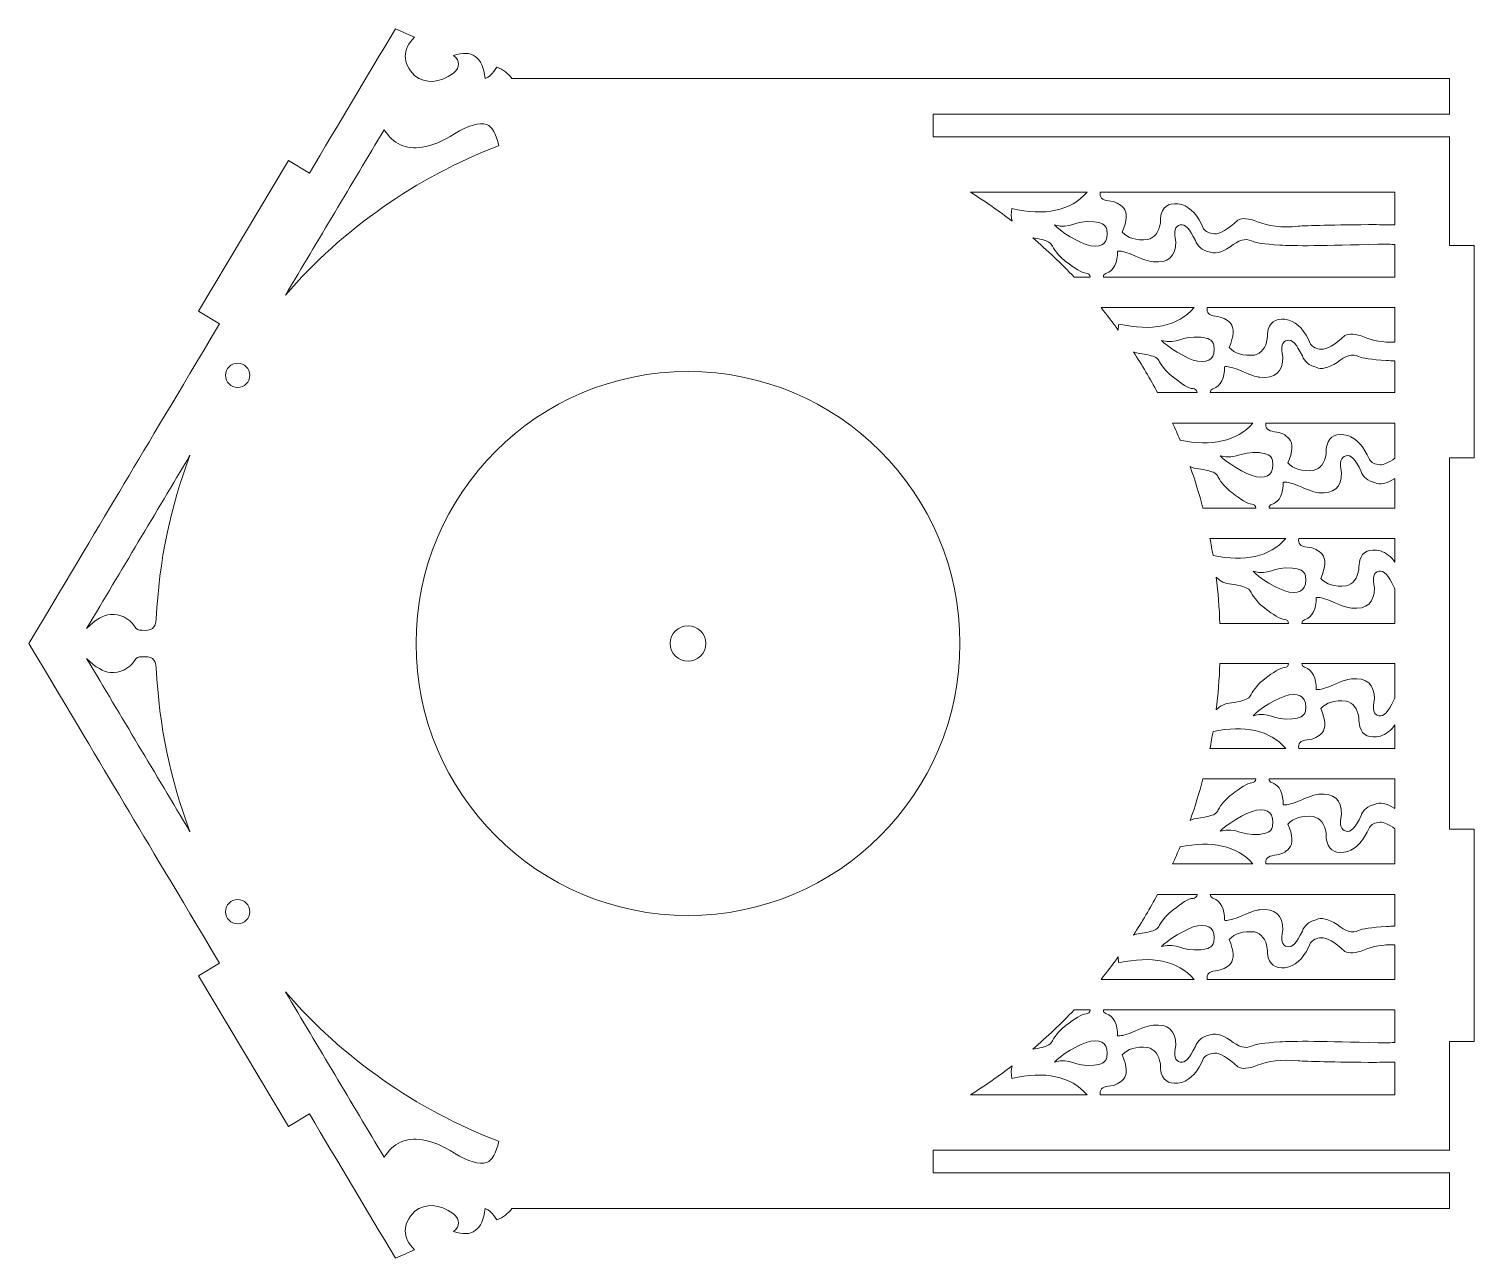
# Model space of a CAD drawing. Header units: inches. Extents: x -28.6 to 20.8, y -14.2 to 28.3.
# Drawn here: x -3.77 to 3.69, y -7.11 to -0.76 of the extents above; entities that cross this region are included whole.
import ezdxf

# ---------------------------------------------------------------- set-up
doc = ezdxf.new("R2010")
doc.units = ezdxf.units.IN
doc.header["$MEASUREMENT"] = 0
doc.layers.add('Layer 1', color=7, linetype='Continuous')

msp = doc.modelspace()

# ---------------------------------------------------------------- linework, layer by layer
at = {"layer": 'Layer 1', "color": 1, "lineweight": 9}
for points in [[(-1.8809, -0.7617), (-2.0288, -1.0098), (-2.1769, -1.2579), (-2.3248, -1.506)], [(-1.2801, -1.0174), (0.335, -1.0174), (1.9501, -1.0174), (3.5652, -1.0174)], [(3.5652, -1.2038), (3.5652, -1.1422), (3.5652, -1.0791), (3.5652, -1.0174)], [(-1.3474, -1.3652), (-1.3601, -1.3031), (-1.3805, -1.2665), (-1.4086, -1.2552)], [(-1.9391, -1.2821), (-2.109, -1.5671), (-2.279, -1.852), (-2.449, -2.1369)], [(3.5652, -1.8809), (3.5652, -1.6937), (3.5652, -1.505), (3.5652, -1.3178)], [(-2.4489, -2.1369), (-2.1538, -1.7961), (-1.7763, -1.5286), (-1.3475, -1.3652)], [(1.0906, -1.6052), (1.0906, -1.6052), (1.6931, -1.6052), (1.6931, -1.6052)], [(1.0907, -1.6053), (1.1648, -1.6518), (1.2365, -1.7018), (1.3057, -1.7549)], [(1.6931, -1.6052), (1.6091, -1.702), (1.4721, -1.7287), (1.3038, -1.6899)], [(1.7601, -1.6052), (1.7601, -1.6052), (3.2829, -1.6052), (3.2829, -1.6052)], [(3.2834, -1.7736), (3.2834, -1.7177), (3.2834, -1.6611), (3.2834, -1.6052)], [(1.3056, -1.7545), (1.3003, -1.735), (1.2994, -1.7132), (1.3038, -1.6899)], [(1.4125, -1.8414), (1.4874, -1.9052), (1.5588, -1.9728), (1.6264, -2.0441)], [(3.2834, -2.0436), (3.2834, -1.987), (3.2834, -1.9331), (3.2834, -1.8755)], [(3.6922, -1.8809), (3.6525, -1.8809), (3.6049, -1.8809), (3.5652, -1.8809)], [(3.6922, -2.9777), (3.6922, -2.6121), (3.6922, -2.2465), (3.6922, -1.8809)], [(1.7083, -2.0441), (1.7083, -2.0441), (1.6263, -2.0441), (1.6263, -2.0441)], [(3.2834, -2.0441), (3.2834, -2.0441), (1.7767, -2.0441), (1.7767, -2.0441)], [(1.7646, -2.2014), (1.7953, -2.2391), (1.825, -2.2776), (1.8537, -2.3169)], [(1.7647, -2.2014), (1.7647, -2.2014), (2.2458, -2.2014), (2.2458, -2.2014)], [(2.2458, -2.2014), (2.1618, -2.2982), (2.0248, -2.325), (1.8565, -2.2862)], [(2.3128, -2.2014), (2.3128, -2.2014), (3.2834, -2.2014), (3.2834, -2.2014)], [(3.2834, -2.38), (3.2834, -2.3202), (3.2834, -2.2612), (3.2834, -2.2014)], [(-2.7893, -2.2846), (-3.2402, -3.0404), (-3.3236, -3.1803), (-3.7745, -3.9361)], [(1.8537, -2.3171), (1.8536, -2.3072), (1.8545, -2.2968), (1.8565, -2.2862)], [(1.9322, -2.4304), (1.9767, -2.4983), (2.0184, -2.5684), (2.0569, -2.6403)], [(3.2834, -2.4766), (3.2661, -2.476), (3.2518, -2.4753), (3.2405, -2.4744)], [(3.2834, -2.6404), (3.2834, -2.5858), (3.2834, -2.5312), (3.2834, -2.4766)], [(2.261, -2.6403), (2.261, -2.6403), (2.0569, -2.6403), (2.0569, -2.6403)], [(3.2834, -2.6404), (3.2834, -2.6404), (2.3294, -2.6403), (2.3294, -2.6403)], [(2.1348, -2.7977), (2.1348, -2.7977), (2.5493, -2.7977), (2.5493, -2.7977)], [(2.1348, -2.7977), (2.1479, -2.8265), (2.1607, -2.8559), (2.1728, -2.8853)], [(2.5493, -2.7977), (2.4674, -2.892), (2.3352, -2.9198), (2.1727, -2.8853)], [(2.6163, -2.7977), (2.6163, -2.7977), (3.2834, -2.7977), (3.2834, -2.7977)], [(3.2834, -2.9791), (3.2834, -2.9185), (3.2834, -2.8581), (3.2834, -2.7977)], [(-2.9422, -2.9638), (-3.1229, -3.2667), (-3.2954, -3.5559), (-3.4761, -3.8588)], [(-3.1163, -3.808), (-3.1027, -3.5121), (-3.0424, -3.2285), (-2.9425, -2.9642)], [(2.2254, -3.0226), (2.2501, -3.0926), (2.272, -3.164), (2.291, -3.2366)], [(3.2834, -3.2366), (3.2834, -3.1855), (3.2834, -3.1345), (3.2834, -3.0834)], [(2.5645, -3.2366), (2.5645, -3.2366), (2.291, -3.2366), (2.291, -3.2366)], [(3.2834, -3.2366), (3.2834, -3.2366), (2.6329, -3.2366), (2.6329, -3.2366)], [(2.3274, -3.394), (2.3274, -3.394), (2.7189, -3.394), (2.7189, -3.394)], [(2.3274, -3.394), (2.3332, -3.423), (2.3385, -3.4522), (2.3434, -3.4816)], [(2.719, -3.394), (2.6373, -3.4881), (2.5054, -3.516), (2.3434, -3.4817)], [(2.7861, -3.394), (2.7861, -3.394), (3.2834, -3.394), (3.2834, -3.394)], [(3.2834, -3.5155), (3.2834, -3.4755), (3.2834, -3.4339), (3.2834, -3.394)], [(2.3597, -3.594), (2.3695, -3.6724), (2.3759, -3.7525), (2.3789, -3.8328)], [(3.2834, -3.8328), (3.2834, -3.7742), (3.2834, -3.7142), (3.2834, -3.6555)], [(2.7341, -3.8328), (2.7341, -3.8328), (2.3789, -3.8328), (2.3789, -3.8328)], [(3.2834, -3.8328), (3.2834, -3.8328), (2.8026, -3.8328), (2.8026, -3.8328)], [(-2.7893, -5.5875), (-3.2402, -4.8318), (-3.3236, -4.6919), (-3.7745, -3.9361)], [(-2.9422, -4.9083), (-3.1229, -4.6054), (-3.2954, -4.3163), (-3.4761, -4.0133)], [(-3.1163, -4.0641), (-3.1027, -4.36), (-3.0424, -4.6436), (-2.9425, -4.9079)], [(2.3597, -4.2782), (2.3695, -4.1997), (2.3759, -4.1196), (2.3789, -4.0393)], [(2.7341, -4.0393), (2.7341, -4.0393), (2.3789, -4.0393), (2.3789, -4.0393)], [(3.2834, -4.0393), (3.2834, -4.0393), (2.8026, -4.0393), (2.8026, -4.0393)], [(3.2834, -4.0393), (3.2834, -4.098), (3.2834, -4.1579), (3.2834, -4.2166)], [(2.3274, -4.4782), (2.3332, -4.4491), (2.3385, -4.4199), (2.3434, -4.3906)], [(2.719, -4.4782), (2.6373, -4.3841), (2.5054, -4.3562), (2.3434, -4.3904)], [(3.2834, -4.3567), (3.2834, -4.3966), (3.2834, -4.4382), (3.2834, -4.4782)], [(2.3274, -4.4782), (2.3274, -4.4782), (2.7189, -4.4782), (2.7189, -4.4782)], [(2.7861, -4.4782), (2.7861, -4.4782), (3.2834, -4.4782), (3.2834, -4.4782)], [(2.2254, -4.8496), (2.2501, -4.7795), (2.272, -4.7081), (2.291, -4.6356)], [(2.5645, -4.6356), (2.5645, -4.6356), (2.291, -4.6356), (2.291, -4.6356)], [(3.2834, -4.6356), (3.2834, -4.6356), (2.6329, -4.6356), (2.6329, -4.6356)], [(3.2834, -4.6356), (3.2834, -4.6866), (3.2834, -4.7376), (3.2834, -4.7887)], [(3.2834, -4.893), (3.2834, -4.9537), (3.2834, -5.014), (3.2834, -5.0744)], [(3.6922, -4.8945), (3.6922, -5.2601), (3.6922, -5.6257), (3.6922, -5.9913)], [(2.1348, -5.0744), (2.1479, -5.0456), (2.1607, -5.0162), (2.1728, -4.9869)], [(2.5493, -5.0744), (2.4674, -4.9801), (2.3352, -4.9523), (2.1727, -4.9869)], [(2.1348, -5.0744), (2.1348, -5.0744), (2.5493, -5.0744), (2.5493, -5.0744)], [(2.6163, -5.0744), (2.6163, -5.0744), (3.2834, -5.0744), (3.2834, -5.0744)], [(1.9322, -5.4417), (1.9767, -5.3738), (2.0184, -5.3037), (2.0569, -5.2318)], [(2.261, -5.2318), (2.261, -5.2318), (2.0569, -5.2318), (2.0569, -5.2318)], [(3.2834, -5.2318), (3.2834, -5.2318), (2.3294, -5.2318), (2.3294, -5.2318)], [(3.2834, -5.2318), (3.2834, -5.2863), (3.2834, -5.3409), (3.2834, -5.3956)], [(3.2834, -5.3956), (3.2661, -5.3961), (3.2518, -5.3968), (3.2405, -5.3978)], [(3.2834, -5.4921), (3.2834, -5.552), (3.2834, -5.6109), (3.2834, -5.6707)], [(1.7646, -5.6707), (1.7953, -5.633), (1.825, -5.5945), (1.8537, -5.5552)], [(1.8537, -5.555), (1.8536, -5.565), (1.8545, -5.5753), (1.8565, -5.5859)], [(2.2458, -5.6707), (2.1618, -5.5739), (2.0248, -5.5472), (1.8565, -5.5859)], [(1.7647, -5.6707), (1.7647, -5.6707), (2.2458, -5.6707), (2.2458, -5.6707)], [(2.3128, -5.6707), (2.3128, -5.6707), (3.2834, -5.6707), (3.2834, -5.6707)], [(-1.9391, -6.59), (-2.109, -6.3051), (-2.279, -6.0201), (-2.449, -5.7352)], [(-2.4489, -5.7352), (-2.1538, -6.076), (-1.7763, -6.3436), (-1.3475, -6.5069)], [(1.4125, -6.0307), (1.4874, -5.967), (1.5588, -5.8993), (1.6264, -5.828)], [(1.7083, -5.8281), (1.7083, -5.8281), (1.6263, -5.8281), (1.6263, -5.8281)], [(3.2834, -5.828), (3.2834, -5.828), (1.7767, -5.8281), (1.7767, -5.8281)], [(3.2834, -5.8286), (3.2834, -5.8852), (3.2834, -5.939), (3.2834, -5.9967)], [(3.6922, -5.9913), (3.6525, -5.9913), (3.6049, -5.9913), (3.5652, -5.9913)], [(3.5652, -5.9913), (3.5652, -6.1785), (3.5652, -6.3671), (3.5652, -6.5543)], [(1.0907, -6.2669), (1.1648, -6.2203), (1.2365, -6.1704), (1.3057, -6.1172)], [(1.3056, -6.1176), (1.3003, -6.1371), (1.2994, -6.159), (1.3038, -6.1822)], [(3.2834, -6.0985), (3.2834, -6.1545), (3.2834, -6.2111), (3.2834, -6.267)], [(1.6931, -6.2669), (1.6091, -6.1702), (1.4721, -6.1434), (1.3038, -6.1822)], [(1.0906, -6.2669), (1.0906, -6.2669), (1.6931, -6.2669), (1.6931, -6.2669)], [(1.7601, -6.2669), (1.7601, -6.2669), (3.2829, -6.2669), (3.2829, -6.2669)], [(-1.8809, -7.1105), (-2.0288, -6.8624), (-2.1769, -6.6142), (-2.3248, -6.3662)], [(-1.3474, -6.5069), (-1.3601, -6.569), (-1.3805, -6.6057), (-1.4086, -6.6169)], [(3.5652, -6.6683), (3.5652, -6.7299), (3.5652, -6.7931), (3.5652, -6.8547)], [(-1.2801, -6.8547), (0.335, -6.8547), (1.9501, -6.8547), (3.5652, -6.8547)]]:
    msp.add_open_spline(points, degree=3, dxfattribs=at)
for points, knots in [([(-1.5807, -0.8991), (-1.5455, -0.928), (-1.5455, -0.9583), (-1.5807, -0.99), (-1.5807, -0.99), (-1.6553, -1.0428), (-1.7223, -1.047), (-1.782, -1.0026), (-1.782, -1.0026), (-1.8462, -0.9357), (-1.8461, -0.8695), (-1.7816, -0.804), (-1.7816, -0.804), (-1.8147, -0.7899), (-1.8478, -0.7758), (-1.8809, -0.7617)], [0, 0, 0, 0, 0.25, 0.25, 0.25, 0.25, 0.5, 0.5, 0.5, 0.5, 0.75, 0.75, 0.75, 0.75, 1, 1, 1, 1]), ([(-1.2801, -1.0174), (-1.2976, -0.9918), (-1.3234, -0.9724), (-1.3577, -0.9594), (-1.3577, -0.9594), (-1.3787, -0.9931), (-1.3984, -1.0125), (-1.4168, -1.0174), (-1.4168, -1.0174), (-1.4307, -0.9056), (-1.4853, -0.8662), (-1.5807, -0.8991)], [0, 0, 0, 0, 0.333333, 0.333333, 0.333333, 0.333333, 0.666667, 0.666667, 0.666667, 0.666667, 1, 1, 1, 1]), ([(-1.9391, -1.2821), (-1.8926, -1.3553), (-1.8271, -1.3855), (-1.7426, -1.3728), (-1.7426, -1.3728), (-1.6907, -1.3648), (-1.6353, -1.3417), (-1.5763, -1.3033), (-1.5763, -1.3033), (-1.5036, -1.2604), (-1.4477, -1.2444), (-1.4086, -1.2552)], [0, 0, 0, 0, 0.333333, 0.333333, 0.333333, 0.333333, 0.666667, 0.666667, 0.666667, 0.666667, 1, 1, 1, 1]), ([(3.5652, -1.3193), (3.5652, -1.3193), (0.8972, -1.3193), (0.8972, -1.3193), (0.8972, -1.3193), (0.8972, -1.3193), (0.8972, -1.2023), (0.8972, -1.2023), (0.8972, -1.2023), (0.8972, -1.2023), (3.5652, -1.2023), (3.5652, -1.2023)], [0, 0, 0, 0, 0.333333, 0.333333, 0.333333, 0.333333, 0.666667, 0.666667, 0.666667, 0.666667, 1, 1, 1, 1]), ([(-2.3248, -1.506), (-2.3248, -1.506), (-2.4339, -1.4409), (-2.4339, -1.4409), (-2.4339, -1.4409), (-2.4339, -1.4409), (-2.8986, -2.2198), (-2.8986, -2.2198), (-2.8986, -2.2198), (-2.8986, -2.2198), (-2.7895, -2.2849), (-2.7895, -2.2849)], [0, 0, 0, 0, 0.333333, 0.333333, 0.333333, 0.333333, 0.666667, 0.666667, 0.666667, 0.666667, 1, 1, 1, 1]), ([(3.2834, -1.7736), (3.2654, -1.7751), (3.2335, -1.7746), (3.1877, -1.7721), (3.1877, -1.7721), (2.9634, -1.7744), (2.8285, -1.7773), (2.7831, -1.7809), (2.7831, -1.7809), (2.6972, -1.7887), (2.6275, -1.7809), (2.574, -1.7575), (2.574, -1.7575), (2.5264, -1.7394), (2.4923, -1.7368), (2.4719, -1.7498), (2.4719, -1.7498), (2.4191, -1.7976), (2.3785, -1.8211), (2.3503, -1.8203), (2.3503, -1.8203), (2.3234, -1.8182), (2.305, -1.8092), (2.2949, -1.7935), (2.2949, -1.7935), (2.266, -1.7261), (2.2288, -1.6846), (2.183, -1.6691), (2.183, -1.6691), (2.1253, -1.6558), (2.0897, -1.6716), (2.0761, -1.7167), (2.0761, -1.7167), (2.0725, -1.7319), (2.0709, -1.7478), (2.0712, -1.7644), (2.0712, -1.7644), (2.0634, -1.8123), (2.0414, -1.8408), (2.0051, -1.8499), (2.0051, -1.8499), (1.9464, -1.8551), (1.9026, -1.8421), (1.8738, -1.811), (1.8738, -1.811), (1.8994, -1.7519), (1.9017, -1.7103), (1.8807, -1.6861), (1.8807, -1.6861), (1.8629, -1.6652), (1.8374, -1.6531), (1.8041, -1.6497), (1.8041, -1.6497), (1.7686, -1.6447), (1.7568, -1.6314), (1.7601, -1.6052)], [0, 0, 0, 0, 0.071429, 0.071429, 0.071429, 0.071429, 0.142857, 0.142857, 0.142857, 0.142857, 0.214286, 0.214286, 0.214286, 0.214286, 0.285714, 0.285714, 0.285714, 0.285714, 0.357143, 0.357143, 0.357143, 0.357143, 0.428571, 0.428571, 0.428571, 0.428571, 0.5, 0.5, 0.5, 0.5, 0.571429, 0.571429, 0.571429, 0.571429, 0.642857, 0.642857, 0.642857, 0.642857, 0.714286, 0.714286, 0.714286, 0.714286, 0.785714, 0.785714, 0.785714, 0.785714, 0.857143, 0.857143, 0.857143, 0.857143, 0.928571, 0.928571, 0.928571, 0.928571, 1, 1, 1, 1]), ([(1.7949, -1.7978), (1.7872, -1.7691), (1.765, -1.763), (1.7274, -1.7578), (1.7274, -1.7578), (1.6226, -1.7493), (1.6117, -1.797), (1.5247, -1.7743), (1.5247, -1.7743), (1.545, -1.8015), (1.6574, -1.873), (1.7113, -1.882), (1.7113, -1.882), (1.7755, -1.892), (1.8034, -1.8639), (1.7949, -1.7978)], [0, 0, 0, 0, 0.25, 0.25, 0.25, 0.25, 0.5, 0.5, 0.5, 0.5, 0.75, 0.75, 0.75, 0.75, 1, 1, 1, 1]), ([(2.6878, -1.8781), (2.6088, -1.8738), (2.5601, -1.8666), (2.5419, -1.8567), (2.5419, -1.8567), (2.5109, -1.8412), (2.4748, -1.8524), (2.432, -1.8879), (2.432, -1.8879), (2.3853, -1.9178), (2.3499, -1.9268), (2.3231, -1.9127), (2.3231, -1.9127), (2.2871, -1.9043), (2.2629, -1.8845), (2.2521, -1.8548), (2.2521, -1.8548), (2.2236, -1.7935), (2.1976, -1.7666), (2.1743, -1.7741), (2.1743, -1.7741), (2.1471, -1.7789), (2.1393, -1.8078), (2.1509, -1.8606), (2.1509, -1.8606), (2.1513, -1.9374), (2.112, -1.9721), (2.0333, -1.9647), (2.0333, -1.9647), (2.0125, -1.9631), (1.9762, -1.9504), (1.9243, -1.9267), (1.9243, -1.9267), (1.8867, -1.9128), (1.8621, -1.9073), (1.8504, -1.9102), (1.8504, -1.9102), (1.8501, -1.9676), (1.8335, -2.0104), (1.7903, -2.025), (1.7903, -2.025), (1.7809, -2.0284), (1.7765, -2.0345), (1.7767, -2.0441)], [0, 0, 0, 0, 0.090909, 0.090909, 0.090909, 0.090909, 0.181818, 0.181818, 0.181818, 0.181818, 0.272727, 0.272727, 0.272727, 0.272727, 0.363636, 0.363636, 0.363636, 0.363636, 0.454545, 0.454545, 0.454545, 0.454545, 0.545455, 0.545455, 0.545455, 0.545455, 0.636364, 0.636364, 0.636364, 0.636364, 0.727273, 0.727273, 0.727273, 0.727273, 0.818182, 0.818182, 0.818182, 0.818182, 0.909091, 0.909091, 0.909091, 0.909091, 1, 1, 1, 1]), ([(1.7083, -2.0441), (1.7081, -2.0315), (1.6977, -2.0241), (1.6879, -2.0231), (1.6879, -2.0231), (1.6632, -2.0228), (1.6299, -1.9992), (1.5852, -1.964), (1.5852, -1.964), (1.5557, -1.9452), (1.5266, -1.9081), (1.5145, -1.8846), (1.5145, -1.8846), (1.5106, -1.8772), (1.5062, -1.8686), (1.4952, -1.8625), (1.4952, -1.8625), (1.4806, -1.8544), (1.4453, -1.8448), (1.4127, -1.8415)], [0, 0, 0, 0, 0.2, 0.2, 0.2, 0.2, 0.4, 0.4, 0.4, 0.4, 0.6, 0.6, 0.6, 0.6, 0.8, 0.8, 0.8, 0.8, 1, 1, 1, 1]), ([(3.2834, -1.8755), (3.2666, -1.874), (3.2376, -1.8733), (3.1961, -1.8735), (3.1961, -1.8735), (2.9238, -1.882), (2.7544, -1.8836), (2.6878, -1.8781)], [0, 0, 0, 0, 0.5, 0.5, 0.5, 0.5, 1, 1, 1, 1]), ([(3.2834, -2.38), (3.2211, -2.3809), (3.1689, -2.3722), (3.1267, -2.3538), (3.1267, -2.3538), (3.0791, -2.3356), (3.045, -2.3331), (3.0246, -2.346), (3.0246, -2.346), (2.9718, -2.3938), (2.9312, -2.4173), (2.903, -2.4165), (2.903, -2.4165), (2.8761, -2.4144), (2.8577, -2.4055), (2.8476, -2.3898), (2.8476, -2.3898), (2.8188, -2.3224), (2.7815, -2.2809), (2.7358, -2.2653), (2.7358, -2.2653), (2.6781, -2.252), (2.6424, -2.2679), (2.6288, -2.313), (2.6288, -2.313), (2.6252, -2.3282), (2.6236, -2.3441), (2.6239, -2.3606), (2.6239, -2.3606), (2.6161, -2.4086), (2.5941, -2.4371), (2.5578, -2.4462), (2.5578, -2.4462), (2.4991, -2.4514), (2.4553, -2.4384), (2.4265, -2.4073), (2.4265, -2.4073), (2.4521, -2.3482), (2.4544, -2.3065), (2.4334, -2.2823), (2.4334, -2.2823), (2.4156, -2.2615), (2.3901, -2.2494), (2.3569, -2.246), (2.3569, -2.246), (2.3213, -2.241), (2.3096, -2.2276), (2.3128, -2.2014)], [0, 0, 0, 0, 0.083333, 0.083333, 0.083333, 0.083333, 0.166667, 0.166667, 0.166667, 0.166667, 0.25, 0.25, 0.25, 0.25, 0.333333, 0.333333, 0.333333, 0.333333, 0.416667, 0.416667, 0.416667, 0.416667, 0.5, 0.5, 0.5, 0.5, 0.583333, 0.583333, 0.583333, 0.583333, 0.666667, 0.666667, 0.666667, 0.666667, 0.75, 0.75, 0.75, 0.75, 0.833333, 0.833333, 0.833333, 0.833333, 0.916667, 0.916667, 0.916667, 0.916667, 1, 1, 1, 1]), ([(2.3476, -2.394), (2.3399, -2.3653), (2.3177, -2.3593), (2.2801, -2.3541), (2.2801, -2.3541), (2.1753, -2.3456), (2.1645, -2.3932), (2.0774, -2.3706), (2.0774, -2.3706), (2.0977, -2.3977), (2.2101, -2.4693), (2.2641, -2.4783), (2.2641, -2.4783), (2.3283, -2.4882), (2.3561, -2.4601), (2.3476, -2.394)], [0, 0, 0, 0, 0.25, 0.25, 0.25, 0.25, 0.5, 0.5, 0.5, 0.5, 0.75, 0.75, 0.75, 0.75, 1, 1, 1, 1]), ([(3.2405, -2.4744), (3.1615, -2.47), (3.1128, -2.4628), (3.0946, -2.453), (3.0946, -2.453), (3.0636, -2.4375), (3.0275, -2.4487), (2.9847, -2.4841), (2.9847, -2.4841), (2.938, -2.5141), (2.9026, -2.5231), (2.8759, -2.5089), (2.8759, -2.5089), (2.8398, -2.5005), (2.8156, -2.4808), (2.8048, -2.451), (2.8048, -2.451), (2.7763, -2.3898), (2.7503, -2.3629), (2.727, -2.3703), (2.727, -2.3703), (2.6998, -2.3752), (2.692, -2.404), (2.7037, -2.4569), (2.7037, -2.4569), (2.704, -2.5337), (2.6648, -2.5684), (2.586, -2.5609), (2.586, -2.5609), (2.5652, -2.5593), (2.5289, -2.5467), (2.477, -2.523), (2.477, -2.523), (2.4394, -2.5091), (2.4148, -2.5036), (2.4031, -2.5065), (2.4031, -2.5065), (2.4028, -2.5638), (2.3862, -2.6066), (2.3431, -2.6212), (2.3431, -2.6212), (2.3336, -2.6246), (2.3292, -2.6307), (2.3294, -2.6403)], [0, 0, 0, 0, 0.090909, 0.090909, 0.090909, 0.090909, 0.181818, 0.181818, 0.181818, 0.181818, 0.272727, 0.272727, 0.272727, 0.272727, 0.363636, 0.363636, 0.363636, 0.363636, 0.454545, 0.454545, 0.454545, 0.454545, 0.545455, 0.545455, 0.545455, 0.545455, 0.636364, 0.636364, 0.636364, 0.636364, 0.727273, 0.727273, 0.727273, 0.727273, 0.818182, 0.818182, 0.818182, 0.818182, 0.909091, 0.909091, 0.909091, 0.909091, 1, 1, 1, 1]), ([(2.261, -2.6403), (2.2608, -2.6278), (2.2505, -2.6204), (2.2406, -2.6194), (2.2406, -2.6194), (2.2159, -2.6191), (2.1827, -2.5955), (2.1379, -2.5603), (2.1379, -2.5603), (2.1084, -2.5414), (2.0793, -2.5043), (2.0672, -2.4809), (2.0672, -2.4809), (2.0633, -2.4735), (2.0589, -2.4648), (2.0479, -2.4588), (2.0479, -2.4588), (2.0333, -2.4507), (1.998, -2.441), (1.9654, -2.4378), (1.9654, -2.4378), (1.9536, -2.4366), (1.9426, -2.4342), (1.9323, -2.4305)], [0, 0, 0, 0, 0.166667, 0.166667, 0.166667, 0.166667, 0.333333, 0.333333, 0.333333, 0.333333, 0.5, 0.5, 0.5, 0.5, 0.666667, 0.666667, 0.666667, 0.666667, 0.833333, 0.833333, 0.833333, 0.833333, 1, 1, 1, 1]), ([(-2.6959, -2.4884), (-2.6614, -2.4884), (-2.6334, -2.5164), (-2.6334, -2.5509), (-2.6334, -2.5509), (-2.6334, -2.5854), (-2.6614, -2.6134), (-2.6959, -2.6134), (-2.6959, -2.6134), (-2.7304, -2.6134), (-2.7584, -2.5854), (-2.7584, -2.5509), (-2.7584, -2.5509), (-2.7584, -2.5164), (-2.7304, -2.4884), (-2.6959, -2.4884)], [0, 0, 0, 0, 0.25, 0.25, 0.25, 0.25, 0.5, 0.5, 0.5, 0.5, 0.75, 0.75, 0.75, 0.75, 1, 1, 1, 1]), ([(-1.7742, -3.9361), (-1.7742, -3.1602), (-1.145, -2.5311), (-0.3692, -2.5311), (-0.3692, -2.5311), (0.4066, -2.5311), (1.0358, -3.1602), (1.0358, -3.9361)], [0, 0, 0, 0, 0.5, 0.5, 0.5, 0.5, 1, 1, 1, 1]), ([(3.2834, -2.9791), (3.2518, -3.0021), (3.2262, -3.0133), (3.2065, -3.0128), (3.2065, -3.0128), (3.1796, -3.0107), (3.1612, -3.0018), (3.1511, -2.986), (3.1511, -2.986), (3.1222, -2.9186), (3.085, -2.8771), (3.0393, -2.8616), (3.0393, -2.8616), (2.9815, -2.8483), (2.9459, -2.8642), (2.9323, -2.9092), (2.9323, -2.9092), (2.9287, -2.9244), (2.9271, -2.9403), (2.9274, -2.9569), (2.9274, -2.9569), (2.9196, -3.0048), (2.8976, -3.0334), (2.8613, -3.0424), (2.8613, -3.0424), (2.8026, -3.0476), (2.7588, -3.0347), (2.73, -3.0035), (2.73, -3.0035), (2.7556, -2.9444), (2.7579, -2.9028), (2.7369, -2.8786), (2.7369, -2.8786), (2.7191, -2.8578), (2.6936, -2.8457), (2.6604, -2.8423), (2.6604, -2.8423), (2.6248, -2.8372), (2.6131, -2.8239), (2.6163, -2.7977)], [0, 0, 0, 0, 0.1, 0.1, 0.1, 0.1, 0.2, 0.2, 0.2, 0.2, 0.3, 0.3, 0.3, 0.3, 0.4, 0.4, 0.4, 0.4, 0.5, 0.5, 0.5, 0.5, 0.6, 0.6, 0.6, 0.6, 0.7, 0.7, 0.7, 0.7, 0.8, 0.8, 0.8, 0.8, 0.9, 0.9, 0.9, 0.9, 1, 1, 1, 1]), ([(2.6511, -2.9903), (2.6434, -2.9616), (2.6212, -2.9555), (2.5836, -2.9503), (2.5836, -2.9503), (2.4788, -2.9418), (2.4679, -2.9895), (2.3809, -2.9668), (2.3809, -2.9668), (2.4012, -2.994), (2.5136, -3.0655), (2.5675, -3.0745), (2.5675, -3.0745), (2.6317, -3.0845), (2.6596, -3.0564), (2.6511, -2.9903)], [0, 0, 0, 0, 0.25, 0.25, 0.25, 0.25, 0.5, 0.5, 0.5, 0.5, 0.75, 0.75, 0.75, 0.75, 1, 1, 1, 1]), ([(3.2834, -3.0834), (3.239, -3.1109), (3.2052, -3.1189), (3.1794, -3.1052), (3.1794, -3.1052), (3.1433, -3.0968), (3.1191, -3.0771), (3.1083, -3.0473), (3.1083, -3.0473), (3.0798, -2.986), (3.0538, -2.9591), (3.0305, -2.9666), (3.0305, -2.9666), (3.0033, -2.9715), (2.9955, -3.0003), (3.0072, -3.0531), (3.0072, -3.0531), (3.0075, -3.13), (2.9682, -3.1646), (2.8895, -3.1572), (2.8895, -3.1572), (2.8687, -3.1556), (2.8324, -3.1429), (2.7805, -3.1193), (2.7805, -3.1193), (2.7429, -3.1053), (2.7183, -3.0998), (2.7066, -3.1027), (2.7066, -3.1027), (2.7063, -3.1601), (2.6897, -3.2029), (2.6466, -3.2175), (2.6466, -3.2175), (2.6371, -3.2209), (2.6327, -3.227), (2.6329, -3.2366)], [0, 0, 0, 0, 0.111111, 0.111111, 0.111111, 0.111111, 0.222222, 0.222222, 0.222222, 0.222222, 0.333333, 0.333333, 0.333333, 0.333333, 0.444444, 0.444444, 0.444444, 0.444444, 0.555556, 0.555556, 0.555556, 0.555556, 0.666667, 0.666667, 0.666667, 0.666667, 0.777778, 0.777778, 0.777778, 0.777778, 0.888889, 0.888889, 0.888889, 0.888889, 1, 1, 1, 1]), ([(3.6922, -2.9777), (3.6525, -2.9777), (3.6049, -2.9777), (3.5652, -2.9777), (3.5652, -2.9777), (3.5652, -3.2971), (3.5652, -3.6166), (3.5652, -3.9361)], [0, 0, 0, 0, 0.5, 0.5, 0.5, 0.5, 1, 1, 1, 1]), ([(2.5645, -3.2366), (2.5643, -3.224), (2.554, -3.2166), (2.5441, -3.2156), (2.5441, -3.2156), (2.5194, -3.2153), (2.4862, -3.1917), (2.4414, -3.1565), (2.4414, -3.1565), (2.4119, -3.1377), (2.3828, -3.1006), (2.3707, -3.0772), (2.3707, -3.0772), (2.3668, -3.0698), (2.3624, -3.0611), (2.3514, -3.055), (2.3514, -3.055), (2.3368, -3.047), (2.3015, -3.0373), (2.2689, -3.034), (2.2689, -3.034), (2.2531, -3.0325), (2.2385, -3.0285), (2.2254, -3.0225)], [0, 0, 0, 0, 0.166667, 0.166667, 0.166667, 0.166667, 0.333333, 0.333333, 0.333333, 0.333333, 0.5, 0.5, 0.5, 0.5, 0.666667, 0.666667, 0.666667, 0.666667, 0.833333, 0.833333, 0.833333, 0.833333, 1, 1, 1, 1]), ([(3.2835, -3.5156), (3.2618, -3.4866), (3.2369, -3.4674), (3.2089, -3.4578), (3.2089, -3.4578), (3.1512, -3.4445), (3.1156, -3.4604), (3.1019, -3.5055), (3.1019, -3.5055), (3.0984, -3.5207), (3.0968, -3.5366), (3.0971, -3.5531), (3.0971, -3.5531), (3.0893, -3.6011), (3.0673, -3.6296), (3.031, -3.6387), (3.031, -3.6387), (2.9723, -3.6439), (2.9285, -3.6309), (2.8997, -3.5998), (2.8997, -3.5998), (2.9253, -3.5407), (2.9276, -3.499), (2.9066, -3.4748), (2.9066, -3.4748), (2.8888, -3.454), (2.8633, -3.4419), (2.83, -3.4385), (2.83, -3.4385), (2.7945, -3.4335), (2.7827, -3.4201), (2.786, -3.394)], [0, 0, 0, 0, 0.125, 0.125, 0.125, 0.125, 0.25, 0.25, 0.25, 0.25, 0.375, 0.375, 0.375, 0.375, 0.5, 0.5, 0.5, 0.5, 0.625, 0.625, 0.625, 0.625, 0.75, 0.75, 0.75, 0.75, 0.875, 0.875, 0.875, 0.875, 1, 1, 1, 1]), ([(2.8208, -3.5865), (2.8131, -3.5578), (2.7908, -3.5518), (2.7532, -3.5466), (2.7532, -3.5466), (2.6485, -3.5381), (2.6376, -3.5858), (2.5506, -3.5631), (2.5506, -3.5631), (2.5708, -3.5903), (2.6833, -3.6618), (2.7372, -3.6708), (2.7372, -3.6708), (2.8014, -3.6807), (2.8293, -3.6526), (2.8208, -3.5865)], [0, 0, 0, 0, 0.25, 0.25, 0.25, 0.25, 0.5, 0.5, 0.5, 0.5, 0.75, 0.75, 0.75, 0.75, 1, 1, 1, 1]), ([(3.2834, -3.6555), (3.2813, -3.6517), (3.2795, -3.6477), (3.278, -3.6436), (3.278, -3.6436), (3.2495, -3.5823), (3.2235, -3.5554), (3.2002, -3.5628), (3.2002, -3.5628), (3.1729, -3.5677), (3.1652, -3.5966), (3.1768, -3.6494), (3.1768, -3.6494), (3.1772, -3.7262), (3.1379, -3.7609), (3.0592, -3.7534), (3.0592, -3.7534), (3.0384, -3.7518), (3.0021, -3.7392), (2.9502, -3.7155), (2.9502, -3.7155), (2.9126, -3.7016), (2.888, -3.6961), (2.8763, -3.699), (2.8763, -3.699), (2.876, -3.7564), (2.8594, -3.7991), (2.8162, -3.8137), (2.8162, -3.8137), (2.8068, -3.8171), (2.8024, -3.8233), (2.8026, -3.8328)], [0, 0, 0, 0, 0.125, 0.125, 0.125, 0.125, 0.25, 0.25, 0.25, 0.25, 0.375, 0.375, 0.375, 0.375, 0.5, 0.5, 0.5, 0.5, 0.625, 0.625, 0.625, 0.625, 0.75, 0.75, 0.75, 0.75, 0.875, 0.875, 0.875, 0.875, 1, 1, 1, 1]), ([(2.7341, -3.8328), (2.734, -3.8203), (2.7236, -3.8129), (2.7138, -3.8119), (2.7138, -3.8119), (2.6891, -3.8116), (2.6558, -3.788), (2.6111, -3.7528), (2.6111, -3.7528), (2.5816, -3.7339), (2.5525, -3.6968), (2.5404, -3.6734), (2.5404, -3.6734), (2.5365, -3.666), (2.5321, -3.6574), (2.5211, -3.6513), (2.5211, -3.6513), (2.5065, -3.6432), (2.4711, -3.6335), (2.4385, -3.6303), (2.4385, -3.6303), (2.4064, -3.6271), (2.3793, -3.614), (2.3598, -3.5938)], [0, 0, 0, 0, 0.166667, 0.166667, 0.166667, 0.166667, 0.333333, 0.333333, 0.333333, 0.333333, 0.5, 0.5, 0.5, 0.5, 0.666667, 0.666667, 0.666667, 0.666667, 0.833333, 0.833333, 0.833333, 0.833333, 1, 1, 1, 1]), ([(-3.4761, -3.8588), (-3.4296, -3.8126), (-3.3886, -3.7885), (-3.3533, -3.7864), (-3.3533, -3.7864), (-3.3021, -3.7822), (-3.2601, -3.8033), (-3.2271, -3.8496), (-3.2271, -3.8496), (-3.2202, -3.863), (-3.2084, -3.869), (-3.1917, -3.8676), (-3.1917, -3.8676), (-3.1669, -3.8695), (-3.1484, -3.8663), (-3.1365, -3.8579), (-3.1365, -3.8579), (-3.1245, -3.8499), (-3.1177, -3.8332), (-3.1163, -3.8078)], [0, 0, 0, 0, 0.2, 0.2, 0.2, 0.2, 0.4, 0.4, 0.4, 0.4, 0.6, 0.6, 0.6, 0.6, 0.8, 0.8, 0.8, 0.8, 1, 1, 1, 1]), ([(-0.3692, -3.8441), (-0.3184, -3.8441), (-0.2772, -3.8853), (-0.2772, -3.9361), (-0.2772, -3.9361), (-0.2772, -3.9869), (-0.3184, -4.0281), (-0.3692, -4.0281), (-0.3692, -4.0281), (-0.42, -4.0281), (-0.4612, -3.9869), (-0.4612, -3.9361), (-0.4612, -3.9361), (-0.4612, -3.8853), (-0.42, -3.8441), (-0.3692, -3.8441)], [0, 0, 0, 0, 0.25, 0.25, 0.25, 0.25, 0.5, 0.5, 0.5, 0.5, 0.75, 0.75, 0.75, 0.75, 1, 1, 1, 1]), ([(-1.7742, -3.9361), (-1.7742, -4.7119), (-1.145, -5.3411), (-0.3692, -5.3411), (-0.3692, -5.3411), (0.4066, -5.3411), (1.0358, -4.7119), (1.0358, -3.9361)], [0, 0, 0, 0, 0.5, 0.5, 0.5, 0.5, 1, 1, 1, 1]), ([(3.6922, -4.8945), (3.6525, -4.8945), (3.6049, -4.8945), (3.5652, -4.8945), (3.5652, -4.8945), (3.5652, -4.575), (3.5652, -4.2555), (3.5652, -3.9361)], [0, 0, 0, 0, 0.5, 0.5, 0.5, 0.5, 1, 1, 1, 1]), ([(-3.4761, -4.0133), (-3.4296, -4.0595), (-3.3886, -4.0836), (-3.3533, -4.0857), (-3.3533, -4.0857), (-3.3021, -4.0899), (-3.2601, -4.0688), (-3.2271, -4.0225), (-3.2271, -4.0225), (-3.2202, -4.0091), (-3.2084, -4.0031), (-3.1917, -4.0046), (-3.1917, -4.0046), (-3.1669, -4.0026), (-3.1484, -4.0059), (-3.1365, -4.0143), (-3.1365, -4.0143), (-3.1245, -4.0222), (-3.1177, -4.0389), (-3.1163, -4.0643)], [0, 0, 0, 0, 0.2, 0.2, 0.2, 0.2, 0.4, 0.4, 0.4, 0.4, 0.6, 0.6, 0.6, 0.6, 0.8, 0.8, 0.8, 0.8, 1, 1, 1, 1]), ([(2.7341, -4.0393), (2.734, -4.0519), (2.7236, -4.0593), (2.7138, -4.0602), (2.7138, -4.0602), (2.6891, -4.0606), (2.6558, -4.0841), (2.6111, -4.1193), (2.6111, -4.1193), (2.5816, -4.1382), (2.5525, -4.1753), (2.5404, -4.1987), (2.5404, -4.1987), (2.5365, -4.2061), (2.5321, -4.2148), (2.5211, -4.2209), (2.5211, -4.2209), (2.5065, -4.2289), (2.4711, -4.2386), (2.4385, -4.2418), (2.4385, -4.2418), (2.4064, -4.245), (2.3793, -4.2582), (2.3598, -4.2784)], [0, 0, 0, 0, 0.166667, 0.166667, 0.166667, 0.166667, 0.333333, 0.333333, 0.333333, 0.333333, 0.5, 0.5, 0.5, 0.5, 0.666667, 0.666667, 0.666667, 0.666667, 0.833333, 0.833333, 0.833333, 0.833333, 1, 1, 1, 1]), ([(3.2834, -4.2166), (3.2813, -4.2204), (3.2795, -4.2244), (3.278, -4.2286), (3.278, -4.2286), (3.2495, -4.2898), (3.2235, -4.3167), (3.2002, -4.3093), (3.2002, -4.3093), (3.1729, -4.3044), (3.1652, -4.2756), (3.1768, -4.2227), (3.1768, -4.2227), (3.1772, -4.1459), (3.1379, -4.1112), (3.0592, -4.1187), (3.0592, -4.1187), (3.0384, -4.1203), (3.0021, -4.133), (2.9502, -4.1566), (2.9502, -4.1566), (2.9126, -4.1706), (2.888, -4.1761), (2.8763, -4.1731), (2.8763, -4.1731), (2.876, -4.1158), (2.8594, -4.073), (2.8162, -4.0584), (2.8162, -4.0584), (2.8068, -4.055), (2.8024, -4.0489), (2.8026, -4.0393)], [0, 0, 0, 0, 0.125, 0.125, 0.125, 0.125, 0.25, 0.25, 0.25, 0.25, 0.375, 0.375, 0.375, 0.375, 0.5, 0.5, 0.5, 0.5, 0.625, 0.625, 0.625, 0.625, 0.75, 0.75, 0.75, 0.75, 0.875, 0.875, 0.875, 0.875, 1, 1, 1, 1]), ([(2.8208, -4.2856), (2.8131, -4.3143), (2.7908, -4.3203), (2.7532, -4.3255), (2.7532, -4.3255), (2.6485, -4.3341), (2.6376, -4.2864), (2.5506, -4.309), (2.5506, -4.309), (2.5708, -4.2819), (2.6833, -4.2104), (2.7372, -4.2014), (2.7372, -4.2014), (2.8014, -4.1914), (2.8293, -4.2195), (2.8208, -4.2856)], [0, 0, 0, 0, 0.25, 0.25, 0.25, 0.25, 0.5, 0.5, 0.5, 0.5, 0.75, 0.75, 0.75, 0.75, 1, 1, 1, 1]), ([(3.2835, -4.3565), (3.2618, -4.3855), (3.2369, -4.4048), (3.2089, -4.4143), (3.2089, -4.4143), (3.1512, -4.4276), (3.1156, -4.4117), (3.1019, -4.3667), (3.1019, -4.3667), (3.0984, -4.3514), (3.0968, -4.3355), (3.0971, -4.319), (3.0971, -4.319), (3.0893, -4.271), (3.0673, -4.2425), (3.031, -4.2334), (3.031, -4.2334), (2.9723, -4.2283), (2.9285, -4.2412), (2.8997, -4.2723), (2.8997, -4.2723), (2.9253, -4.3314), (2.9276, -4.3731), (2.9066, -4.3973), (2.9066, -4.3973), (2.8888, -4.4181), (2.8633, -4.4302), (2.83, -4.4336), (2.83, -4.4336), (2.7945, -4.4387), (2.7827, -4.452), (2.786, -4.4782)], [0, 0, 0, 0, 0.125, 0.125, 0.125, 0.125, 0.25, 0.25, 0.25, 0.25, 0.375, 0.375, 0.375, 0.375, 0.5, 0.5, 0.5, 0.5, 0.625, 0.625, 0.625, 0.625, 0.75, 0.75, 0.75, 0.75, 0.875, 0.875, 0.875, 0.875, 1, 1, 1, 1]), ([(2.5645, -4.6356), (2.5643, -4.6481), (2.554, -4.6555), (2.5441, -4.6565), (2.5441, -4.6565), (2.5194, -4.6568), (2.4862, -4.6804), (2.4414, -4.7156), (2.4414, -4.7156), (2.4119, -4.7345), (2.3828, -4.7716), (2.3707, -4.795), (2.3707, -4.795), (2.3668, -4.8024), (2.3624, -4.811), (2.3514, -4.8171), (2.3514, -4.8171), (2.3368, -4.8252), (2.3015, -4.8349), (2.2689, -4.8381), (2.2689, -4.8381), (2.2531, -4.8396), (2.2385, -4.8436), (2.2254, -4.8496)], [0, 0, 0, 0, 0.166667, 0.166667, 0.166667, 0.166667, 0.333333, 0.333333, 0.333333, 0.333333, 0.5, 0.5, 0.5, 0.5, 0.666667, 0.666667, 0.666667, 0.666667, 0.833333, 0.833333, 0.833333, 0.833333, 1, 1, 1, 1]), ([(3.2834, -4.7887), (3.239, -4.7612), (3.2052, -4.7533), (3.1794, -4.7669), (3.1794, -4.7669), (3.1433, -4.7754), (3.1191, -4.7951), (3.1083, -4.8248), (3.1083, -4.8248), (3.0798, -4.8861), (3.0538, -4.913), (3.0305, -4.9055), (3.0305, -4.9055), (3.0033, -4.9007), (2.9955, -4.8718), (3.0072, -4.819), (3.0072, -4.819), (3.0075, -4.7422), (2.9682, -4.7075), (2.8895, -4.7149), (2.8895, -4.7149), (2.8687, -4.7166), (2.8324, -4.7292), (2.7805, -4.7529), (2.7805, -4.7529), (2.7429, -4.7668), (2.7183, -4.7723), (2.7066, -4.7694), (2.7066, -4.7694), (2.7063, -4.712), (2.6897, -4.6693), (2.6466, -4.6547), (2.6466, -4.6547), (2.6371, -4.6513), (2.6327, -4.6451), (2.6329, -4.6356)], [0, 0, 0, 0, 0.111111, 0.111111, 0.111111, 0.111111, 0.222222, 0.222222, 0.222222, 0.222222, 0.333333, 0.333333, 0.333333, 0.333333, 0.444444, 0.444444, 0.444444, 0.444444, 0.555556, 0.555556, 0.555556, 0.555556, 0.666667, 0.666667, 0.666667, 0.666667, 0.777778, 0.777778, 0.777778, 0.777778, 0.888889, 0.888889, 0.888889, 0.888889, 1, 1, 1, 1]), ([(2.6511, -4.8819), (2.6434, -4.9105), (2.6212, -4.9166), (2.5836, -4.9218), (2.5836, -4.9218), (2.4788, -4.9303), (2.4679, -4.8826), (2.3809, -4.9053), (2.3809, -4.9053), (2.4012, -4.8781), (2.5136, -4.8066), (2.5675, -4.7976), (2.5675, -4.7976), (2.6317, -4.7877), (2.6596, -4.8158), (2.6511, -4.8819)], [0, 0, 0, 0, 0.25, 0.25, 0.25, 0.25, 0.5, 0.5, 0.5, 0.5, 0.75, 0.75, 0.75, 0.75, 1, 1, 1, 1]), ([(3.2834, -4.8931), (3.2518, -4.87), (3.2262, -4.8588), (3.2065, -4.8594), (3.2065, -4.8594), (3.1796, -4.8615), (3.1612, -4.8704), (3.1511, -4.8861), (3.1511, -4.8861), (3.1222, -4.9535), (3.085, -4.995), (3.0393, -5.0106), (3.0393, -5.0106), (2.9815, -5.0239), (2.9459, -5.008), (2.9323, -4.9629), (2.9323, -4.9629), (2.9287, -4.9477), (2.9271, -4.9318), (2.9274, -4.9153), (2.9274, -4.9153), (2.9196, -4.8673), (2.8976, -4.8388), (2.8613, -4.8297), (2.8613, -4.8297), (2.8026, -4.8245), (2.7588, -4.8375), (2.73, -4.8686), (2.73, -4.8686), (2.7556, -4.9277), (2.7579, -4.9694), (2.7369, -4.9936), (2.7369, -4.9936), (2.7191, -5.0144), (2.6936, -5.0265), (2.6604, -5.0299), (2.6604, -5.0299), (2.6248, -5.0349), (2.6131, -5.0483), (2.6163, -5.0744)], [0, 0, 0, 0, 0.1, 0.1, 0.1, 0.1, 0.2, 0.2, 0.2, 0.2, 0.3, 0.3, 0.3, 0.3, 0.4, 0.4, 0.4, 0.4, 0.5, 0.5, 0.5, 0.5, 0.6, 0.6, 0.6, 0.6, 0.7, 0.7, 0.7, 0.7, 0.8, 0.8, 0.8, 0.8, 0.9, 0.9, 0.9, 0.9, 1, 1, 1, 1]), ([(-2.6959, -5.3837), (-2.6614, -5.3837), (-2.6334, -5.3557), (-2.6334, -5.3212), (-2.6334, -5.3212), (-2.6334, -5.2867), (-2.6614, -5.2587), (-2.6959, -5.2587), (-2.6959, -5.2587), (-2.7304, -5.2587), (-2.7584, -5.2867), (-2.7584, -5.3212), (-2.7584, -5.3212), (-2.7584, -5.3557), (-2.7304, -5.3837), (-2.6959, -5.3837)], [0, 0, 0, 0, 0.25, 0.25, 0.25, 0.25, 0.5, 0.5, 0.5, 0.5, 0.75, 0.75, 0.75, 0.75, 1, 1, 1, 1]), ([(2.261, -5.2318), (2.2608, -5.2444), (2.2505, -5.2518), (2.2406, -5.2528), (2.2406, -5.2528), (2.2159, -5.2531), (2.1827, -5.2767), (2.1379, -5.3119), (2.1379, -5.3119), (2.1084, -5.3307), (2.0793, -5.3678), (2.0672, -5.3912), (2.0672, -5.3912), (2.0633, -5.3986), (2.0589, -5.4073), (2.0479, -5.4134), (2.0479, -5.4134), (2.0333, -5.4214), (1.998, -5.4311), (1.9654, -5.4343), (1.9654, -5.4343), (1.9536, -5.4355), (1.9426, -5.438), (1.9323, -5.4417)], [0, 0, 0, 0, 0.166667, 0.166667, 0.166667, 0.166667, 0.333333, 0.333333, 0.333333, 0.333333, 0.5, 0.5, 0.5, 0.5, 0.666667, 0.666667, 0.666667, 0.666667, 0.833333, 0.833333, 0.833333, 0.833333, 1, 1, 1, 1]), ([(3.2405, -5.3978), (3.1615, -5.4021), (3.1128, -5.4093), (3.0946, -5.4191), (3.0946, -5.4191), (3.0636, -5.4347), (3.0275, -5.4234), (2.9847, -5.388), (2.9847, -5.388), (2.938, -5.3581), (2.9026, -5.349), (2.8759, -5.3632), (2.8759, -5.3632), (2.8398, -5.3716), (2.8156, -5.3913), (2.8048, -5.4211), (2.8048, -5.4211), (2.7763, -5.4824), (2.7503, -5.5093), (2.727, -5.5018), (2.727, -5.5018), (2.6998, -5.4969), (2.692, -5.4681), (2.7037, -5.4153), (2.7037, -5.4153), (2.704, -5.3384), (2.6648, -5.3037), (2.586, -5.3112), (2.586, -5.3112), (2.5652, -5.3128), (2.5289, -5.3255), (2.477, -5.3491), (2.477, -5.3491), (2.4394, -5.3631), (2.4148, -5.3686), (2.4031, -5.3657), (2.4031, -5.3657), (2.4028, -5.3083), (2.3862, -5.2655), (2.3431, -5.2509), (2.3431, -5.2509), (2.3336, -5.2475), (2.3292, -5.2414), (2.3294, -5.2318)], [0, 0, 0, 0, 0.090909, 0.090909, 0.090909, 0.090909, 0.181818, 0.181818, 0.181818, 0.181818, 0.272727, 0.272727, 0.272727, 0.272727, 0.363636, 0.363636, 0.363636, 0.363636, 0.454545, 0.454545, 0.454545, 0.454545, 0.545455, 0.545455, 0.545455, 0.545455, 0.636364, 0.636364, 0.636364, 0.636364, 0.727273, 0.727273, 0.727273, 0.727273, 0.818182, 0.818182, 0.818182, 0.818182, 0.909091, 0.909091, 0.909091, 0.909091, 1, 1, 1, 1]), ([(2.3476, -5.4781), (2.3399, -5.5068), (2.3177, -5.5129), (2.2801, -5.5181), (2.2801, -5.5181), (2.1753, -5.5266), (2.1645, -5.4789), (2.0774, -5.5015), (2.0774, -5.5015), (2.0977, -5.4744), (2.2101, -5.4029), (2.2641, -5.3939), (2.2641, -5.3939), (2.3283, -5.3839), (2.3561, -5.412), (2.3476, -5.4781)], [0, 0, 0, 0, 0.25, 0.25, 0.25, 0.25, 0.5, 0.5, 0.5, 0.5, 0.75, 0.75, 0.75, 0.75, 1, 1, 1, 1]), ([(3.2834, -5.4921), (3.2211, -5.4912), (3.1689, -5.5), (3.1267, -5.5183), (3.1267, -5.5183), (3.0791, -5.5365), (3.045, -5.5391), (3.0246, -5.5261), (3.0246, -5.5261), (2.9718, -5.4783), (2.9312, -5.4548), (2.903, -5.4556), (2.903, -5.4556), (2.8761, -5.4577), (2.8577, -5.4666), (2.8476, -5.4824), (2.8476, -5.4824), (2.8188, -5.5498), (2.7815, -5.5913), (2.7358, -5.6068), (2.7358, -5.6068), (2.6781, -5.6201), (2.6424, -5.6042), (2.6288, -5.5592), (2.6288, -5.5592), (2.6252, -5.5439), (2.6236, -5.5281), (2.6239, -5.5115), (2.6239, -5.5115), (2.6161, -5.4636), (2.5941, -5.435), (2.5578, -5.426), (2.5578, -5.426), (2.4991, -5.4208), (2.4553, -5.4337), (2.4265, -5.4649), (2.4265, -5.4649), (2.4521, -5.524), (2.4544, -5.5656), (2.4334, -5.5898), (2.4334, -5.5898), (2.4156, -5.6106), (2.3901, -5.6227), (2.3569, -5.6261), (2.3569, -5.6261), (2.3213, -5.6312), (2.3096, -5.6445), (2.3128, -5.6707)], [0, 0, 0, 0, 0.083333, 0.083333, 0.083333, 0.083333, 0.166667, 0.166667, 0.166667, 0.166667, 0.25, 0.25, 0.25, 0.25, 0.333333, 0.333333, 0.333333, 0.333333, 0.416667, 0.416667, 0.416667, 0.416667, 0.5, 0.5, 0.5, 0.5, 0.583333, 0.583333, 0.583333, 0.583333, 0.666667, 0.666667, 0.666667, 0.666667, 0.75, 0.75, 0.75, 0.75, 0.833333, 0.833333, 0.833333, 0.833333, 0.916667, 0.916667, 0.916667, 0.916667, 1, 1, 1, 1]), ([(-2.3248, -6.3662), (-2.3248, -6.3662), (-2.4339, -6.4312), (-2.4339, -6.4312), (-2.4339, -6.4312), (-2.4339, -6.4312), (-2.8986, -5.6523), (-2.8986, -5.6523), (-2.8986, -5.6523), (-2.8986, -5.6523), (-2.7895, -5.5872), (-2.7895, -5.5872)], [0, 0, 0, 0, 0.333333, 0.333333, 0.333333, 0.333333, 0.666667, 0.666667, 0.666667, 0.666667, 1, 1, 1, 1]), ([(1.7083, -5.8281), (1.7081, -5.8406), (1.6977, -5.848), (1.6879, -5.849), (1.6879, -5.849), (1.6632, -5.8493), (1.6299, -5.8729), (1.5852, -5.9081), (1.5852, -5.9081), (1.5557, -5.927), (1.5266, -5.9641), (1.5145, -5.9875), (1.5145, -5.9875), (1.5106, -5.9949), (1.5062, -6.0035), (1.4952, -6.0096), (1.4952, -6.0096), (1.4806, -6.0177), (1.4453, -6.0274), (1.4127, -6.0306)], [0, 0, 0, 0, 0.2, 0.2, 0.2, 0.2, 0.4, 0.4, 0.4, 0.4, 0.6, 0.6, 0.6, 0.6, 0.8, 0.8, 0.8, 0.8, 1, 1, 1, 1]), ([(2.6878, -5.994), (2.6088, -5.9984), (2.5601, -6.0056), (2.5419, -6.0154), (2.5419, -6.0154), (2.5109, -6.0309), (2.4748, -6.0197), (2.432, -5.9843), (2.432, -5.9843), (2.3853, -5.9543), (2.3499, -5.9453), (2.3231, -5.9594), (2.3231, -5.9594), (2.2871, -5.9679), (2.2629, -5.9876), (2.2521, -6.0173), (2.2521, -6.0173), (2.2236, -6.0786), (2.1976, -6.1055), (2.1743, -6.0981), (2.1743, -6.0981), (2.1471, -6.0932), (2.1393, -6.0643), (2.1509, -6.0115), (2.1509, -6.0115), (2.1513, -5.9347), (2.112, -5.9), (2.0333, -5.9075), (2.0333, -5.9075), (2.0125, -5.9091), (1.9762, -5.9217), (1.9243, -5.9454), (1.9243, -5.9454), (1.8867, -5.9593), (1.8621, -5.9648), (1.8504, -5.9619), (1.8504, -5.9619), (1.8501, -5.9045), (1.8335, -5.8618), (1.7903, -5.8472), (1.7903, -5.8472), (1.7809, -5.8438), (1.7765, -5.8376), (1.7767, -5.8281)], [0, 0, 0, 0, 0.090909, 0.090909, 0.090909, 0.090909, 0.181818, 0.181818, 0.181818, 0.181818, 0.272727, 0.272727, 0.272727, 0.272727, 0.363636, 0.363636, 0.363636, 0.363636, 0.454545, 0.454545, 0.454545, 0.454545, 0.545455, 0.545455, 0.545455, 0.545455, 0.636364, 0.636364, 0.636364, 0.636364, 0.727273, 0.727273, 0.727273, 0.727273, 0.818182, 0.818182, 0.818182, 0.818182, 0.909091, 0.909091, 0.909091, 0.909091, 1, 1, 1, 1]), ([(1.7949, -6.0744), (1.7872, -6.1031), (1.765, -6.1091), (1.7274, -6.1143), (1.7274, -6.1143), (1.6226, -6.1228), (1.6117, -6.0751), (1.5247, -6.0978), (1.5247, -6.0978), (1.545, -6.0706), (1.6574, -5.9991), (1.7113, -5.9901), (1.7113, -5.9901), (1.7755, -5.9802), (1.8034, -6.0083), (1.7949, -6.0744)], [0, 0, 0, 0, 0.25, 0.25, 0.25, 0.25, 0.5, 0.5, 0.5, 0.5, 0.75, 0.75, 0.75, 0.75, 1, 1, 1, 1]), ([(3.2834, -6.0985), (3.2654, -6.0971), (3.2335, -6.0976), (3.1877, -6.1), (3.1877, -6.1), (2.9634, -6.0977), (2.8285, -6.0948), (2.7831, -6.0913), (2.7831, -6.0913), (2.6972, -6.0835), (2.6275, -6.0913), (2.574, -6.1146), (2.574, -6.1146), (2.5264, -6.1327), (2.4923, -6.1353), (2.4719, -6.1224), (2.4719, -6.1224), (2.4191, -6.0746), (2.3785, -6.0511), (2.3503, -6.0519), (2.3503, -6.0519), (2.3234, -6.054), (2.305, -6.0629), (2.2949, -6.0786), (2.2949, -6.0786), (2.266, -6.146), (2.2288, -6.1875), (2.183, -6.2031), (2.183, -6.2031), (2.1253, -6.2164), (2.0897, -6.2005), (2.0761, -6.1554), (2.0761, -6.1554), (2.0725, -6.1402), (2.0709, -6.1243), (2.0712, -6.1078), (2.0712, -6.1078), (2.0634, -6.0598), (2.0414, -6.0313), (2.0051, -6.0222), (2.0051, -6.0222), (1.9464, -6.017), (1.9026, -6.03), (1.8738, -6.0611), (1.8738, -6.0611), (1.8994, -6.1202), (1.9017, -6.1619), (1.8807, -6.1861), (1.8807, -6.1861), (1.8629, -6.2069), (1.8374, -6.219), (1.8041, -6.2224), (1.8041, -6.2224), (1.7686, -6.2274), (1.7568, -6.2408), (1.7601, -6.2669)], [0, 0, 0, 0, 0.071429, 0.071429, 0.071429, 0.071429, 0.142857, 0.142857, 0.142857, 0.142857, 0.214286, 0.214286, 0.214286, 0.214286, 0.285714, 0.285714, 0.285714, 0.285714, 0.357143, 0.357143, 0.357143, 0.357143, 0.428571, 0.428571, 0.428571, 0.428571, 0.5, 0.5, 0.5, 0.5, 0.571429, 0.571429, 0.571429, 0.571429, 0.642857, 0.642857, 0.642857, 0.642857, 0.714286, 0.714286, 0.714286, 0.714286, 0.785714, 0.785714, 0.785714, 0.785714, 0.857143, 0.857143, 0.857143, 0.857143, 0.928571, 0.928571, 0.928571, 0.928571, 1, 1, 1, 1]), ([(3.2834, -5.9967), (3.2666, -5.9981), (3.2376, -5.9988), (3.1961, -5.9987), (3.1961, -5.9987), (2.9238, -5.9901), (2.7544, -5.9886), (2.6878, -5.994)], [0, 0, 0, 0, 0.5, 0.5, 0.5, 0.5, 1, 1, 1, 1]), ([(-1.9391, -6.59), (-1.8926, -6.5169), (-1.8271, -6.4867), (-1.7426, -6.4994), (-1.7426, -6.4994), (-1.6907, -6.5073), (-1.6353, -6.5305), (-1.5763, -6.5688), (-1.5763, -6.5688), (-1.5036, -6.6118), (-1.4477, -6.6278), (-1.4086, -6.6169)], [0, 0, 0, 0, 0.333333, 0.333333, 0.333333, 0.333333, 0.666667, 0.666667, 0.666667, 0.666667, 1, 1, 1, 1]), ([(3.5652, -6.5528), (3.5652, -6.5528), (0.8972, -6.5528), (0.8972, -6.5528), (0.8972, -6.5528), (0.8972, -6.5528), (0.8972, -6.6698), (0.8972, -6.6698), (0.8972, -6.6698), (0.8972, -6.6698), (3.5652, -6.6698), (3.5652, -6.6698)], [0, 0, 0, 0, 0.333333, 0.333333, 0.333333, 0.333333, 0.666667, 0.666667, 0.666667, 0.666667, 1, 1, 1, 1]), ([(-1.5807, -6.973), (-1.5455, -6.9442), (-1.5455, -6.9139), (-1.5807, -6.8822), (-1.5807, -6.8822), (-1.6553, -6.8294), (-1.7223, -6.8252), (-1.782, -6.8695), (-1.782, -6.8695), (-1.8462, -6.9364), (-1.8461, -7.0027), (-1.7816, -7.0682), (-1.7816, -7.0682), (-1.8147, -7.0823), (-1.8478, -7.0964), (-1.8809, -7.1105)], [0, 0, 0, 0, 0.25, 0.25, 0.25, 0.25, 0.5, 0.5, 0.5, 0.5, 0.75, 0.75, 0.75, 0.75, 1, 1, 1, 1]), ([(-1.2801, -6.8547), (-1.2976, -6.8804), (-1.3234, -6.8997), (-1.3577, -6.9128), (-1.3577, -6.9128), (-1.3787, -6.879), (-1.3984, -6.8596), (-1.4168, -6.8547), (-1.4168, -6.8547), (-1.4307, -6.9665), (-1.4853, -7.0059), (-1.5807, -6.973)], [0, 0, 0, 0, 0.333333, 0.333333, 0.333333, 0.333333, 0.666667, 0.666667, 0.666667, 0.666667, 1, 1, 1, 1])]:
    msp.add_open_spline(points, degree=3, knots=knots, dxfattribs=at)

doc.saveas('drawing.dxf')
